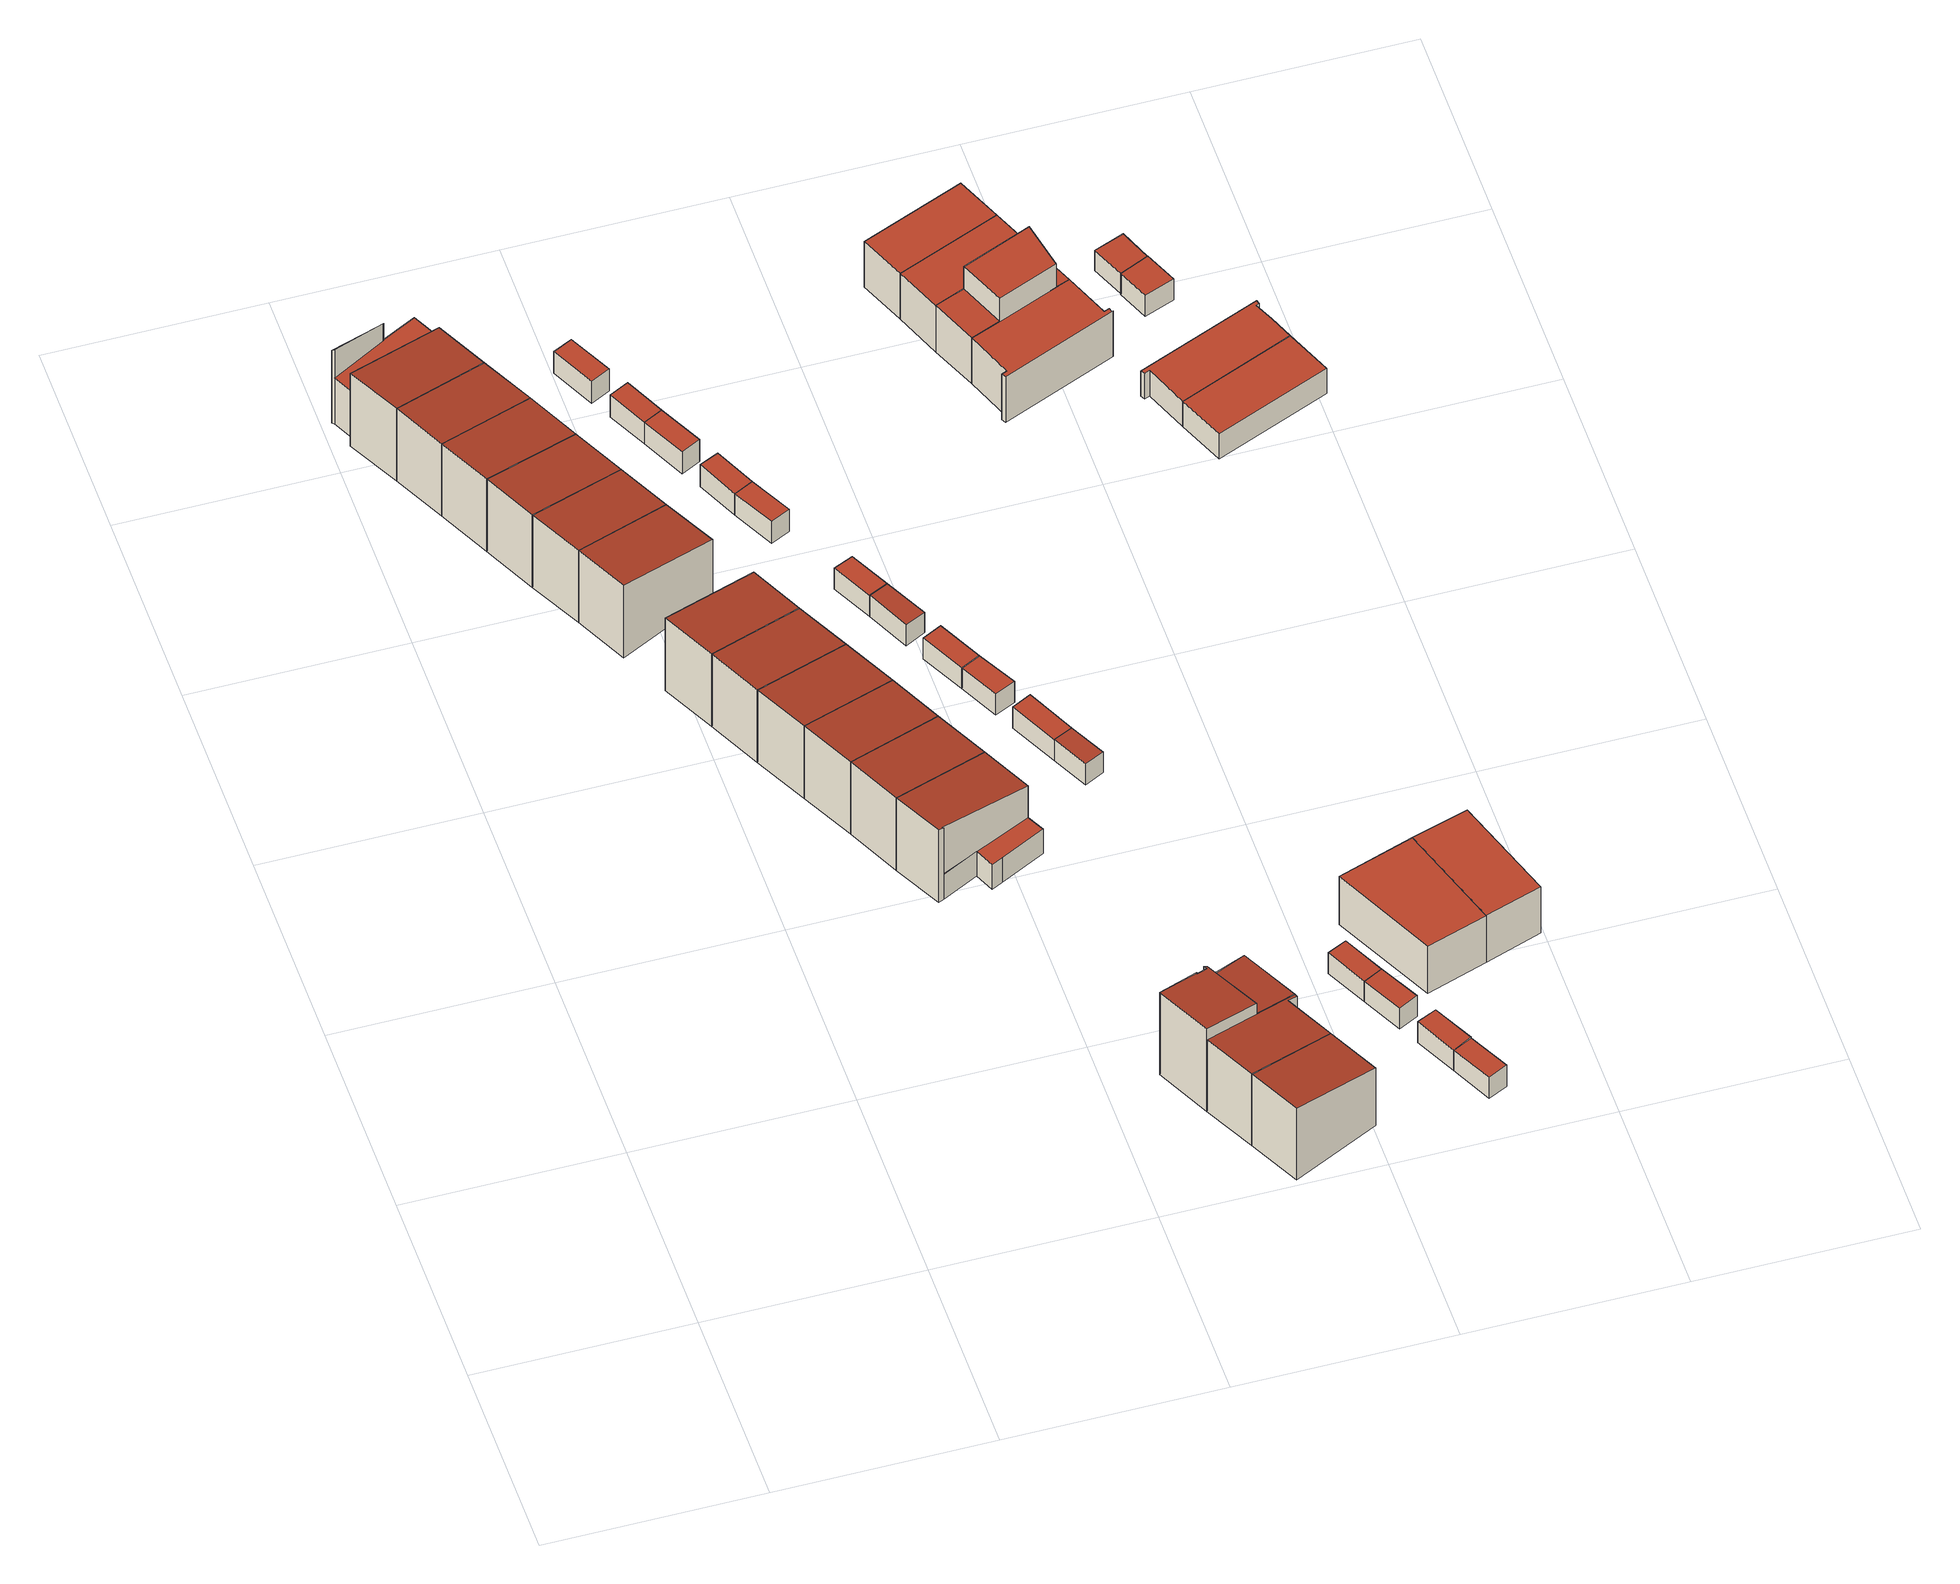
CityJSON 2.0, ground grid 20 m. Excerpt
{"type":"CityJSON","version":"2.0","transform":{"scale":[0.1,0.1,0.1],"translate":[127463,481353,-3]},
"CityObjects":{
"building1":{"type":"Building","attributes":{"b3_dak_type":"slanted","b3_h_dak_50p":3.28,"b3_h_dak_70p":3.3,"b3_h_dak_max":6.48,"b3_h_dak_min":3.17,"b3_h_maaiveld":-2.46,"b3_kas_warenhuis":false,"b3_mutatie_ahn3_ahn4":false,"b3_reconstructie_onvolledig":false,"b3_rmse_lod12":0.869,"b3_rmse_lod13":0.869,"b3_rmse_lod22":0.336,"b3_val3dity_lod12":"[]","b3_val3dity_lod13":"[]","b3_val3dity_lod22":"[]","b3_volume_lod12":161.5,"b3_volume_lod13":161.5,"b3_volume_lod22":164.42,"geconstateerd":false,"oorspronkelijkbouwjaar":2004,"status":"Pand in gebruik"},"children":["building1-1"]},
"building1-1":{"type":"BuildingPart","parents":["building1"],"geometry":[{"type":"Solid","lod":"2.2","boundaries":[[[[0,1,2,3,4,5]],[[6,1,0,7]],[[8,9,5,4,10]],[[7,0,5,9]],[[11,2,1,6]],[[10,4,3,12,13]],[[12,3,2,11]],[[14,15,9,8]],[[13,12,15,14]],[[13,14,8,10]],[[15,12,11,6,7,9]]]],"semantics":{"surfaces":[{"type":"GroundSurface"},{"type":"WallSurface","on_footprint_edge":true},{"type":"WallSurface","on_footprint_edge":false},{"type":"RoofSurface"}],"values":[[0,1,1,1,1,1,1,2,2,3,3]]}}]},
"building2":{"type":"Building","attributes":{"b3_dak_type":"multiple horizontal","b3_h_dak_50p":5.47,"b3_h_dak_70p":5.84,"b3_h_dak_max":6.6,"b3_h_dak_min":4.46,"b3_h_maaiveld":-2.44,"b3_kas_warenhuis":false,"b3_mutatie_ahn3_ahn4":false,"b3_reconstructie_onvolledig":false,"b3_rmse_lod12":0.663,"b3_rmse_lod13":0.663,"b3_rmse_lod22":0.0406,"b3_val3dity_lod12":"[]","b3_val3dity_lod13":"[]","b3_val3dity_lod22":"[]","b3_volume_lod12":461.01,"b3_volume_lod13":461.01,"b3_volume_lod22":440.07,"geconstateerd":false,"oorspronkelijkbouwjaar":2004,"status":"Pand in gebruik"},"children":["building2-1"]},
"building2-1":{"type":"BuildingPart","parents":["building2"],"geometry":[{"type":"Solid","lod":"2.2","boundaries":[[[[16,17,18,19]],[[20,17,16,21]],[[21,16,19,22]],[[23,18,17,20]],[[22,19,18,23]],[[22,23,20,21]]]],"semantics":{"surfaces":[{"type":"GroundSurface"},{"type":"WallSurface","on_footprint_edge":true},{"type":"RoofSurface"}],"values":[[0,1,1,1,1,2]]}}]},
"building3":{"type":"Building","attributes":{"b3_dak_type":"multiple horizontal","b3_h_dak_50p":5.52,"b3_h_dak_70p":5.89,"b3_h_dak_max":6.59,"b3_h_dak_min":4.45,"b3_h_maaiveld":-2.45,"b3_kas_warenhuis":false,"b3_mutatie_ahn3_ahn4":false,"b3_reconstructie_onvolledig":false,"b3_rmse_lod12":0.656,"b3_rmse_lod13":0.656,"b3_rmse_lod22":0.0362,"b3_val3dity_lod12":"[]","b3_val3dity_lod13":"[]","b3_val3dity_lod22":"[]","b3_volume_lod12":461.3,"b3_volume_lod13":461.3,"b3_volume_lod22":440.19,"geconstateerd":false,"oorspronkelijkbouwjaar":2004,"status":"Pand in gebruik"},"children":["building3-1"]},
"building3-1":{"type":"BuildingPart","parents":["building3"],"geometry":[{"type":"Solid","lod":"2.2","boundaries":[[[[17,16,24,25]],[[21,16,17,20]],[[26,24,16,21]],[[20,17,25,27]],[[27,25,24,26]],[[27,26,21,20]]]],"semantics":{"surfaces":[{"type":"GroundSurface"},{"type":"WallSurface","on_footprint_edge":true},{"type":"RoofSurface"}],"values":[[0,1,1,1,1,2]]}}]},
"building4":{"type":"Building","attributes":{"b3_dak_type":"multiple horizontal","b3_h_dak_50p":5.49,"b3_h_dak_70p":5.87,"b3_h_dak_max":6.57,"b3_h_dak_min":4.45,"b3_h_maaiveld":-2.45,"b3_kas_warenhuis":false,"b3_mutatie_ahn3_ahn4":false,"b3_reconstructie_onvolledig":false,"b3_rmse_lod12":0.681,"b3_rmse_lod13":0.681,"b3_rmse_lod22":0.0365,"b3_val3dity_lod12":"[]","b3_val3dity_lod13":"[]","b3_val3dity_lod22":"[]","b3_volume_lod12":462.5,"b3_volume_lod13":462.5,"b3_volume_lod22":440.54,"geconstateerd":false,"oorspronkelijkbouwjaar":2004,"status":"Pand in gebruik"},"children":["building4-1"]},
"building4-1":{"type":"BuildingPart","parents":["building4"],"geometry":[{"type":"Solid","lod":"2.2","boundaries":[[[[25,24,28,29]],[[26,24,25,27]],[[30,28,24,26]],[[27,25,29,31]],[[31,29,28,30]],[[31,30,26,27]]]],"semantics":{"surfaces":[{"type":"GroundSurface"},{"type":"WallSurface","on_footprint_edge":true},{"type":"RoofSurface"}],"values":[[0,1,1,1,1,2]]}}]},
"building5":{"type":"Building","attributes":{"b3_dak_type":"multiple horizontal","b3_h_dak_50p":5.52,"b3_h_dak_70p":5.88,"b3_h_dak_max":6.61,"b3_h_dak_min":4.49,"b3_h_maaiveld":-2.44,"b3_kas_warenhuis":false,"b3_mutatie_ahn3_ahn4":false,"b3_reconstructie_onvolledig":false,"b3_rmse_lod12":0.675,"b3_rmse_lod13":0.675,"b3_rmse_lod22":0.0364,"b3_val3dity_lod12":"[]","b3_val3dity_lod13":"[]","b3_val3dity_lod22":"[]","b3_volume_lod12":462.04,"b3_volume_lod13":462.04,"b3_volume_lod22":439.94,"geconstateerd":false,"oorspronkelijkbouwjaar":2004,"status":"Pand in gebruik"},"children":["building5-1"]},
"building5-1":{"type":"BuildingPart","parents":["building5"],"geometry":[{"type":"Solid","lod":"2.2","boundaries":[[[[29,28,32,33]],[[30,28,29,31]],[[34,32,28,30]],[[31,29,33,35]],[[35,33,32,34]],[[35,34,30,31]]]],"semantics":{"surfaces":[{"type":"GroundSurface"},{"type":"WallSurface","on_footprint_edge":true},{"type":"RoofSurface"}],"values":[[0,1,1,1,1,2]]}}]},
"building6":{"type":"Building","attributes":{"b3_dak_type":"multiple horizontal","b3_h_dak_50p":5.49,"b3_h_dak_70p":5.84,"b3_h_dak_max":6.64,"b3_h_dak_min":4.47,"b3_h_maaiveld":-2.42,"b3_kas_warenhuis":false,"b3_mutatie_ahn3_ahn4":false,"b3_reconstructie_onvolledig":false,"b3_rmse_lod12":0.674,"b3_rmse_lod13":0.674,"b3_rmse_lod22":0.0376,"b3_val3dity_lod12":"[]","b3_val3dity_lod13":"[]","b3_val3dity_lod22":"[]","b3_volume_lod12":460.13,"b3_volume_lod13":460.13,"b3_volume_lod22":439.06,"geconstateerd":false,"oorspronkelijkbouwjaar":2004,"status":"Pand in gebruik"},"children":["building6-1"]},
"building6-1":{"type":"BuildingPart","parents":["building6"],"geometry":[{"type":"Solid","lod":"2.2","boundaries":[[[[33,32,36,37]],[[34,32,33,35]],[[38,36,32,34]],[[35,33,37,39]],[[39,37,36,38]],[[39,38,34,35]]]],"semantics":{"surfaces":[{"type":"GroundSurface"},{"type":"WallSurface","on_footprint_edge":true},{"type":"RoofSurface"}],"values":[[0,1,1,1,1,2]]}}]},
"building7":{"type":"Building","attributes":{"b3_dak_type":"multiple horizontal","b3_h_dak_50p":5.47,"b3_h_dak_70p":5.87,"b3_h_dak_max":6.64,"b3_h_dak_min":4.47,"b3_h_maaiveld":-2.42,"b3_kas_warenhuis":false,"b3_mutatie_ahn3_ahn4":false,"b3_reconstructie_onvolledig":false,"b3_rmse_lod12":0.679,"b3_rmse_lod13":0.679,"b3_rmse_lod22":0.0416,"b3_val3dity_lod12":"[]","b3_val3dity_lod13":"[]","b3_val3dity_lod22":"[]","b3_volume_lod12":461.41,"b3_volume_lod13":461.41,"b3_volume_lod22":440.12,"geconstateerd":false,"oorspronkelijkbouwjaar":2004,"status":"Pand in gebruik"},"children":["building7-1"]},
"building7-1":{"type":"BuildingPart","parents":["building7"],"geometry":[{"type":"Solid","lod":"2.2","boundaries":[[[[40,41,37,36]],[[42,41,40,43]],[[43,40,36,38]],[[39,37,41,42]],[[38,36,37,39]],[[38,39,42,43]]]],"semantics":{"surfaces":[{"type":"GroundSurface"},{"type":"WallSurface","on_footprint_edge":true},{"type":"RoofSurface"}],"values":[[0,1,1,1,1,2]]}}]},
"building8":{"type":"Building","attributes":{"b3_dak_type":"multiple horizontal","b3_h_dak_50p":5.48,"b3_h_dak_70p":5.86,"b3_h_dak_max":6.6,"b3_h_dak_min":4.34,"b3_h_maaiveld":-2.42,"b3_kas_warenhuis":false,"b3_mutatie_ahn3_ahn4":false,"b3_reconstructie_onvolledig":false,"b3_rmse_lod12":0.683,"b3_rmse_lod13":0.683,"b3_rmse_lod22":0.0429,"b3_val3dity_lod12":"[]","b3_val3dity_lod13":"[]","b3_val3dity_lod22":"[]","b3_volume_lod12":466.42,"b3_volume_lod13":466.42,"b3_volume_lod22":444.66,"geconstateerd":false,"oorspronkelijkbouwjaar":2004,"status":"Pand in gebruik"},"children":["building8-1"]},
"building8-1":{"type":"BuildingPart","parents":["building8"],"geometry":[{"type":"Solid","lod":"2.2","boundaries":[[[[44,45,46,47]],[[48,45,44,49]],[[49,44,47,50]],[[51,46,45,48]],[[50,47,46,51]],[[50,51,48,49]]]],"semantics":{"surfaces":[{"type":"GroundSurface"},{"type":"WallSurface","on_footprint_edge":true},{"type":"RoofSurface"}],"values":[[0,1,1,1,1,2]]}}]},
"building9":{"type":"Building","attributes":{"b3_dak_type":"multiple horizontal","b3_h_dak_50p":5.52,"b3_h_dak_70p":5.88,"b3_h_dak_max":6.61,"b3_h_dak_min":4.49,"b3_h_maaiveld":-2.41,"b3_kas_warenhuis":false,"b3_mutatie_ahn3_ahn4":false,"b3_reconstructie_onvolledig":false,"b3_rmse_lod12":0.664,"b3_rmse_lod13":0.664,"b3_rmse_lod22":0.0374,"b3_val3dity_lod12":"[]","b3_val3dity_lod13":"[]","b3_val3dity_lod22":"[]","b3_volume_lod12":465.3,"b3_volume_lod13":465.3,"b3_volume_lod22":444.03,"geconstateerd":false,"oorspronkelijkbouwjaar":2004,"status":"Pand in gebruik"},"children":["building9-1"]},
"building9-1":{"type":"BuildingPart","parents":["building9"],"geometry":[{"type":"Solid","lod":"2.2","boundaries":[[[[52,53,45,44]],[[54,53,52,55]],[[55,52,44,49]],[[48,45,53,54]],[[49,44,45,48]],[[49,48,54,55]]]],"semantics":{"surfaces":[{"type":"GroundSurface"},{"type":"WallSurface","on_footprint_edge":true},{"type":"RoofSurface"}],"values":[[0,1,1,1,1,2]]}}]},
"building10":{"type":"Building","attributes":{"b3_dak_type":"multiple horizontal","b3_h_dak_50p":5.5,"b3_h_dak_70p":5.86,"b3_h_dak_max":6.6,"b3_h_dak_min":4.51,"b3_h_maaiveld":-2.4,"b3_kas_warenhuis":false,"b3_mutatie_ahn3_ahn4":false,"b3_reconstructie_onvolledig":false,"b3_rmse_lod12":0.677,"b3_rmse_lod13":0.677,"b3_rmse_lod22":0.0363,"b3_val3dity_lod12":"[]","b3_val3dity_lod13":"[]","b3_val3dity_lod22":"[]","b3_volume_lod12":465.73,"b3_volume_lod13":465.73,"b3_volume_lod22":444.2,"geconstateerd":false,"oorspronkelijkbouwjaar":2004,"status":"Pand in gebruik"},"children":["building10-1"]},
"building10-1":{"type":"BuildingPart","parents":["building10"],"geometry":[{"type":"Solid","lod":"2.2","boundaries":[[[[56,57,53,52]],[[58,57,56,59]],[[59,56,52,55]],[[54,53,57,58]],[[55,52,53,54]],[[55,54,58,59]]]],"semantics":{"surfaces":[{"type":"GroundSurface"},{"type":"WallSurface","on_footprint_edge":true},{"type":"RoofSurface"}],"values":[[0,1,1,1,1,2]]}}]},
"building11":{"type":"Building","attributes":{"b3_dak_type":"multiple horizontal","b3_h_dak_50p":5.51,"b3_h_dak_70p":5.85,"b3_h_dak_max":6.62,"b3_h_dak_min":4.49,"b3_h_maaiveld":-2.4,"b3_kas_warenhuis":false,"b3_mutatie_ahn3_ahn4":false,"b3_reconstructie_onvolledig":false,"b3_rmse_lod12":0.67,"b3_rmse_lod13":0.67,"b3_rmse_lod22":0.0362,"b3_val3dity_lod12":"[]","b3_val3dity_lod13":"[]","b3_val3dity_lod22":"[]","b3_volume_lod12":464.98,"b3_volume_lod13":464.98,"b3_volume_lod22":443.52,"geconstateerd":false,"oorspronkelijkbouwjaar":2004,"status":"Pand in gebruik"},"children":["building11-1"]},
"building11-1":{"type":"BuildingPart","parents":["building11"],"geometry":[{"type":"Solid","lod":"2.2","boundaries":[[[[60,61,57,56]],[[62,61,60,63]],[[63,60,56,59]],[[58,57,61,62]],[[59,56,57,58]],[[59,58,62,63]]]],"semantics":{"surfaces":[{"type":"GroundSurface"},{"type":"WallSurface","on_footprint_edge":true},{"type":"RoofSurface"}],"values":[[0,1,1,1,1,2]]}}]},
"building12":{"type":"Building","attributes":{"b3_dak_type":"multiple horizontal","b3_h_dak_50p":5.53,"b3_h_dak_70p":5.89,"b3_h_dak_max":6.62,"b3_h_dak_min":4.51,"b3_h_maaiveld":-2.4,"b3_kas_warenhuis":false,"b3_mutatie_ahn3_ahn4":false,"b3_reconstructie_onvolledig":false,"b3_rmse_lod12":0.665,"b3_rmse_lod13":0.665,"b3_rmse_lod22":0.0369,"b3_val3dity_lod12":"[]","b3_val3dity_lod13":"[]","b3_val3dity_lod22":"[]","b3_volume_lod12":465.99,"b3_volume_lod13":465.99,"b3_volume_lod22":443.65,"geconstateerd":false,"oorspronkelijkbouwjaar":2004,"status":"Pand in gebruik"},"children":["building12-1"]},
"building12-1":{"type":"BuildingPart","parents":["building12"],"geometry":[{"type":"Solid","lod":"2.2","boundaries":[[[[64,65,61,60]],[[66,65,64,67]],[[67,64,60,63]],[[62,61,65,66]],[[63,60,61,62]],[[63,62,66,67]]]],"semantics":{"surfaces":[{"type":"GroundSurface"},{"type":"WallSurface","on_footprint_edge":true},{"type":"RoofSurface"}],"values":[[0,1,1,1,1,2]]}}]},
"building13":{"type":"Building","attributes":{"b3_dak_type":"multiple horizontal","b3_h_dak_50p":5.3,"b3_h_dak_70p":5.76,"b3_h_dak_max":6.59,"b3_h_dak_min":0.48,"b3_h_maaiveld":-2.41,"b3_kas_warenhuis":false,"b3_mutatie_ahn3_ahn4":false,"b3_reconstructie_onvolledig":false,"b3_rmse_lod12":2.15,"b3_rmse_lod13":0.624,"b3_rmse_lod22":0.045,"b3_val3dity_lod12":"[]","b3_val3dity_lod13":"[]","b3_val3dity_lod22":"[]","b3_volume_lod12":508.66,"b3_volume_lod13":458.51,"b3_volume_lod22":438.61,"geconstateerd":false,"oorspronkelijkbouwjaar":2004,"status":"Pand in gebruik"},"children":["building13-1"]},
"building13-1":{"type":"BuildingPart","parents":["building13"],"geometry":[{"type":"Solid","lod":"2.2","boundaries":[[[[68,69,70,71,72,65,64,73,74]],[[75,69,68,76]],[[77,70,69,75]],[[76,68,74,78]],[[78,74,73,79]],[[80,72,71,81,82]],[[82,81,83,84]],[[85,79,73,64,67]],[[67,64,65,66]],[[66,65,72,80]],[[81,71,70,77]],[[84,83,79,85]],[[79,83,81,77,75,76,78]],[[84,85,67,66,80,82]]]],"semantics":{"surfaces":[{"type":"GroundSurface"},{"type":"WallSurface","on_footprint_edge":true},{"type":"WallSurface","on_footprint_edge":false},{"type":"RoofSurface"}],"values":[[0,1,1,1,1,1,2,1,1,1,1,2,3,3]]}}]},
"building14":{"type":"Building","attributes":{"b3_dak_type":"multiple horizontal","b3_h_dak_50p":0.05,"b3_h_dak_70p":0.06,"b3_h_dak_max":0.19,"b3_h_dak_min":-0.14,"b3_h_maaiveld":-2.62,"b3_kas_warenhuis":false,"b3_mutatie_ahn3_ahn4":false,"b3_reconstructie_onvolledig":false,"b3_rmse_lod12":0.0409,"b3_rmse_lod13":0.0409,"b3_rmse_lod22":0.0376,"b3_val3dity_lod12":"[]","b3_val3dity_lod13":"[]","b3_val3dity_lod22":"[]","b3_volume_lod12":25.31,"b3_volume_lod13":25.31,"b3_volume_lod22":25.27,"geconstateerd":false,"oorspronkelijkbouwjaar":2004,"status":"Pand in gebruik"},"children":["building14-1"]},
"building14-1":{"type":"BuildingPart","parents":["building14"],"geometry":[{"type":"Solid","lod":"2.2","boundaries":[[[[86,87,88,89]],[[90,87,86,91]],[[92,88,87,90]],[[91,86,89,93]],[[93,89,88,92]],[[93,92,90,91]]]],"semantics":{"surfaces":[{"type":"GroundSurface"},{"type":"WallSurface","on_footprint_edge":true},{"type":"RoofSurface"}],"values":[[0,1,1,1,1,2]]}}]},
"building15":{"type":"Building","attributes":{"b3_dak_type":"multiple horizontal","b3_h_dak_50p":0.04,"b3_h_dak_70p":0.06,"b3_h_dak_max":0.17,"b3_h_dak_min":-0.04,"b3_h_maaiveld":-2.61,"b3_kas_warenhuis":false,"b3_mutatie_ahn3_ahn4":false,"b3_reconstructie_onvolledig":false,"b3_rmse_lod12":0.0387,"b3_rmse_lod13":0.0387,"b3_rmse_lod22":0.0363,"b3_val3dity_lod12":"[]","b3_val3dity_lod13":"[]","b3_val3dity_lod22":"[]","b3_volume_lod12":22.12,"b3_volume_lod13":22.12,"b3_volume_lod22":22.02,"geconstateerd":false,"oorspronkelijkbouwjaar":2004,"status":"Pand in gebruik"},"children":["building15-1"]},
"building15-1":{"type":"BuildingPart","parents":["building15"],"geometry":[{"type":"Solid","lod":"2.2","boundaries":[[[[94,95,96,97]],[[98,95,94,99]],[[100,96,95,98]],[[99,94,97,101]],[[101,97,96,100]],[[101,100,98,99]]]],"semantics":{"surfaces":[{"type":"GroundSurface"},{"type":"WallSurface","on_footprint_edge":true},{"type":"RoofSurface"}],"values":[[0,1,1,1,1,2]]}}]},
"building16":{"type":"Building","attributes":{"b3_dak_type":"multiple horizontal","b3_h_dak_50p":0.05,"b3_h_dak_70p":0.07,"b3_h_dak_max":0.16,"b3_h_dak_min":-0.12,"b3_h_maaiveld":-2.6,"b3_kas_warenhuis":false,"b3_mutatie_ahn3_ahn4":false,"b3_reconstructie_onvolledig":false,"b3_rmse_lod12":0.0467,"b3_rmse_lod13":0.0467,"b3_rmse_lod22":0.0434,"b3_val3dity_lod12":"[]","b3_val3dity_lod13":"[]","b3_val3dity_lod22":"[]","b3_volume_lod12":24.72,"b3_volume_lod13":24.72,"b3_volume_lod22":24.6,"geconstateerd":false,"oorspronkelijkbouwjaar":2004,"status":"Pand in gebruik"},"children":["building16-1"]},
"building16-1":{"type":"BuildingPart","parents":["building16"],"geometry":[{"type":"Solid","lod":"2.2","boundaries":[[[[97,96,102,103]],[[100,96,97,101]],[[104,102,96,100]],[[101,97,103,105]],[[105,103,102,104]],[[105,104,100,101]]]],"semantics":{"surfaces":[{"type":"GroundSurface"},{"type":"WallSurface","on_footprint_edge":true},{"type":"RoofSurface"}],"values":[[0,1,1,1,1,2]]}}]},
"building17":{"type":"Building","attributes":{"b3_dak_type":"multiple horizontal","b3_h_dak_50p":6.62,"b3_h_dak_70p":7.07,"b3_h_dak_max":7.79,"b3_h_dak_min":0.42,"b3_h_maaiveld":-2.41,"b3_kas_warenhuis":false,"b3_mutatie_ahn3_ahn4":false,"b3_reconstructie_onvolledig":false,"b3_rmse_lod12":2.64,"b3_rmse_lod13":1.34,"b3_rmse_lod22":0.0399,"b3_val3dity_lod12":"[]","b3_val3dity_lod13":"[]","b3_val3dity_lod22":"[]","b3_volume_lod12":624.23,"b3_volume_lod13":574.74,"b3_volume_lod22":520.09,"geconstateerd":false,"oorspronkelijkbouwjaar":2007,"status":"Pand in gebruik"},"children":["building17-1"]},
"building17-1":{"type":"BuildingPart","parents":["building17"],"geometry":[{"type":"Solid","lod":"2.2","boundaries":[[[[106,107,108,109,110,111,112,113,114,115,116,117]],[[118,114,113,119]],[[120,121,122,119,123]],[[124,115,114,118]],[[125,116,115,124]],[[126,107,106,127]],[[123,119,113,112,128]],[[128,112,111,129]],[[129,111,110,130]],[[131,108,107,126,132]],[[130,110,109,133]],[[133,109,108,131]],[[134,135,136,137]],[[135,117,116,125]],[[137,136,122,121]],[[127,106,117,135,134]],[[132,126,121,120]],[[122,136,135,125,124,118,119]],[[132,120,123,128,129,130,133,131]],[[121,126,127,134,137]]]],"semantics":{"surfaces":[{"type":"GroundSurface"},{"type":"WallSurface","on_footprint_edge":true},{"type":"WallSurface","on_footprint_edge":false},{"type":"RoofSurface"}],"values":[[0,1,2,1,1,1,1,1,1,1,1,1,2,1,2,1,2,3,3,3]]}}]},
"building18":{"type":"Building","attributes":{"b3_dak_type":"multiple horizontal","b3_h_dak_50p":5.58,"b3_h_dak_70p":5.96,"b3_h_dak_max":7.69,"b3_h_dak_min":4.59,"b3_h_maaiveld":-2.43,"b3_kas_warenhuis":false,"b3_mutatie_ahn3_ahn4":false,"b3_reconstructie_onvolledig":false,"b3_rmse_lod12":0.67,"b3_rmse_lod13":0.67,"b3_rmse_lod22":0.307,"b3_val3dity_lod12":"[]","b3_val3dity_lod13":"[]","b3_val3dity_lod22":"[]","b3_volume_lod12":404.04,"b3_volume_lod13":404.04,"b3_volume_lod22":386.2,"geconstateerd":false,"oorspronkelijkbouwjaar":2007,"status":"Pand in gebruik"},"children":["building18-1"]},
"building18-1":{"type":"BuildingPart","parents":["building18"],"geometry":[{"type":"Solid","lod":"2.2","boundaries":[[[[108,106,138,139,140,141]],[[127,106,108,142]],[[143,141,140,144]],[[144,140,139,145]],[[145,139,138,146]],[[146,138,106,127]],[[142,108,141,143]],[[142,143,144,145,146,127]]]],"semantics":{"surfaces":[{"type":"GroundSurface"},{"type":"WallSurface","on_footprint_edge":true},{"type":"RoofSurface"}],"values":[[0,1,1,1,1,1,1,2]]}}]},
"building19":{"type":"Building","attributes":{"b3_dak_type":"multiple horizontal","b3_h_dak_50p":0.04,"b3_h_dak_70p":0.06,"b3_h_dak_max":0.17,"b3_h_dak_min":-0.05,"b3_h_maaiveld":-2.57,"b3_kas_warenhuis":false,"b3_mutatie_ahn3_ahn4":false,"b3_reconstructie_onvolledig":false,"b3_rmse_lod12":0.0385,"b3_rmse_lod13":0.0385,"b3_rmse_lod22":0.0353,"b3_val3dity_lod12":"[]","b3_val3dity_lod13":"[]","b3_val3dity_lod22":"[]","b3_volume_lod12":22.31,"b3_volume_lod13":22.31,"b3_volume_lod22":22.21,"geconstateerd":false,"oorspronkelijkbouwjaar":2004,"status":"Pand in gebruik"},"children":["building19-1"]},
"building19-1":{"type":"BuildingPart","parents":["building19"],"geometry":[{"type":"Solid","lod":"2.2","boundaries":[[[[147,148,149,150]],[[151,148,147,152]],[[153,149,148,151]],[[152,147,150,154]],[[154,150,149,153]],[[154,153,151,152]]]],"semantics":{"surfaces":[{"type":"GroundSurface"},{"type":"WallSurface","on_footprint_edge":true},{"type":"RoofSurface"}],"values":[[0,1,1,1,1,2]]}}]},
"building20":{"type":"Building","attributes":{"b3_dak_type":"multiple horizontal","b3_h_dak_50p":5.56,"b3_h_dak_70p":5.9,"b3_h_dak_max":6.56,"b3_h_dak_min":4.41,"b3_h_maaiveld":-2.43,"b3_kas_warenhuis":false,"b3_mutatie_ahn3_ahn4":false,"b3_reconstructie_onvolledig":false,"b3_rmse_lod12":0.604,"b3_rmse_lod13":0.604,"b3_rmse_lod22":0.0402,"b3_val3dity_lod12":"[]","b3_val3dity_lod13":"[]","b3_val3dity_lod22":"[]","b3_volume_lod12":403.93,"b3_volume_lod13":403.93,"b3_volume_lod22":386.9,"geconstateerd":false,"oorspronkelijkbouwjaar":2007,"status":"Pand in gebruik"},"children":["building20-1"]},
"building20-1":{"type":"BuildingPart","parents":["building20"],"geometry":[{"type":"Solid","lod":"2.2","boundaries":[[[[155,156,141,140]],[[157,156,155,158]],[[158,155,140,144]],[[143,141,156,157]],[[144,140,141,143]],[[144,143,157,158]]]],"semantics":{"surfaces":[{"type":"GroundSurface"},{"type":"WallSurface","on_footprint_edge":true},{"type":"RoofSurface"}],"values":[[0,1,1,1,1,2]]}}]},
"building21":{"type":"Building","attributes":{"b3_dak_type":"multiple horizontal","b3_h_dak_50p":0.05,"b3_h_dak_70p":0.07,"b3_h_dak_max":0.19,"b3_h_dak_min":-0.14,"b3_h_maaiveld":-2.57,"b3_kas_warenhuis":false,"b3_mutatie_ahn3_ahn4":false,"b3_reconstructie_onvolledig":false,"b3_rmse_lod12":0.0454,"b3_rmse_lod13":0.0454,"b3_rmse_lod22":0.0416,"b3_val3dity_lod12":"[]","b3_val3dity_lod13":"[]","b3_val3dity_lod22":"[]","b3_volume_lod12":23.88,"b3_volume_lod13":23.88,"b3_volume_lod22":23.73,"geconstateerd":false,"oorspronkelijkbouwjaar":2004,"status":"Pand in gebruik"},"children":["building21-1"]},
"building21-1":{"type":"BuildingPart","parents":["building21"],"geometry":[{"type":"Solid","lod":"2.2","boundaries":[[[[150,149,159,160]],[[153,149,150,154]],[[161,159,149,153]],[[154,150,160,162]],[[162,160,159,161]],[[162,161,153,154]]]],"semantics":{"surfaces":[{"type":"GroundSurface"},{"type":"WallSurface","on_footprint_edge":true},{"type":"RoofSurface"}],"values":[[0,1,1,1,1,2]]}}]},
"building22":{"type":"Building","attributes":{"b3_dak_type":"multiple horizontal","b3_h_dak_50p":0.05,"b3_h_dak_70p":0.07,"b3_h_dak_max":0.26,"b3_h_dak_min":-0.04,"b3_h_maaiveld":-2.54,"b3_kas_warenhuis":false,"b3_mutatie_ahn3_ahn4":false,"b3_reconstructie_onvolledig":false,"b3_rmse_lod12":0.0464,"b3_rmse_lod13":0.0464,"b3_rmse_lod22":0.0435,"b3_val3dity_lod12":"[]","b3_val3dity_lod13":"[]","b3_val3dity_lod22":"[]","b3_volume_lod12":21.68,"b3_volume_lod13":21.68,"b3_volume_lod22":21.6,"geconstateerd":false,"oorspronkelijkbouwjaar":2004,"status":"Pand in gebruik"},"children":["building22-1"]},
"building22-1":{"type":"BuildingPart","parents":["building22"],"geometry":[{"type":"Solid","lod":"2.2","boundaries":[[[[163,164,165,166]],[[167,164,163,168]],[[168,163,166,169]],[[170,165,164,167]],[[169,166,165,170]],[[169,170,167,168]]]],"semantics":{"surfaces":[{"type":"GroundSurface"},{"type":"WallSurface","on_footprint_edge":true},{"type":"RoofSurface"}],"values":[[0,1,1,1,1,2]]}}]},
"building23":{"type":"Building","attributes":{"b3_dak_type":"multiple horizontal","b3_h_dak_50p":0.05,"b3_h_dak_70p":0.07,"b3_h_dak_max":0.16,"b3_h_dak_min":-0.07,"b3_h_maaiveld":-2.54,"b3_kas_warenhuis":false,"b3_mutatie_ahn3_ahn4":false,"b3_reconstructie_onvolledig":false,"b3_rmse_lod12":0.0409,"b3_rmse_lod13":0.0409,"b3_rmse_lod22":0.0373,"b3_val3dity_lod12":"[]","b3_val3dity_lod13":"[]","b3_val3dity_lod22":"[]","b3_volume_lod12":23.93,"b3_volume_lod13":23.93,"b3_volume_lod22":23.81,"geconstateerd":false,"oorspronkelijkbouwjaar":2004,"status":"Pand in gebruik"},"children":["building23-1"]},
"building23-1":{"type":"BuildingPart","parents":["building23"],"geometry":[{"type":"Solid","lod":"2.2","boundaries":[[[[164,163,171,172]],[[168,163,164,173]],[[174,171,163,168]],[[173,164,172,175]],[[175,172,171,174]],[[175,174,168,173]]]],"semantics":{"surfaces":[{"type":"GroundSurface"},{"type":"WallSurface","on_footprint_edge":true},{"type":"RoofSurface"}],"values":[[0,1,1,1,1,2]]}}]},
"building24":{"type":"Building","attributes":{"b3_dak_type":"multiple horizontal","b3_h_dak_50p":0.05,"b3_h_dak_70p":0.06,"b3_h_dak_max":0.22,"b3_h_dak_min":-0.05,"b3_h_maaiveld":-2.52,"b3_kas_warenhuis":false,"b3_mutatie_ahn3_ahn4":false,"b3_reconstructie_onvolledig":false,"b3_rmse_lod12":0.0446,"b3_rmse_lod13":0.0446,"b3_rmse_lod22":0.0433,"b3_val3dity_lod12":"[]","b3_val3dity_lod13":"[]","b3_val3dity_lod22":"[]","b3_volume_lod12":24.19,"b3_volume_lod13":24.19,"b3_volume_lod22":24.12,"geconstateerd":false,"oorspronkelijkbouwjaar":2004,"status":"Pand in gebruik"},"children":["building24-1"]},
"building24-1":{"type":"BuildingPart","parents":["building24"],"geometry":[{"type":"Solid","lod":"2.2","boundaries":[[[[176,177,178,179]],[[180,177,176,181]],[[181,176,179,182]],[[183,178,177,180]],[[182,179,178,183]],[[182,183,180,181]]]],"semantics":{"surfaces":[{"type":"GroundSurface"},{"type":"WallSurface","on_footprint_edge":true},{"type":"RoofSurface"}],"values":[[0,1,1,1,1,2]]}}]},
"building25":{"type":"Building","attributes":{"b3_dak_type":"multiple horizontal","b3_h_dak_50p":0.06,"b3_h_dak_70p":0.09,"b3_h_dak_max":0.17,"b3_h_dak_min":-0.07,"b3_h_maaiveld":-2.5,"b3_kas_warenhuis":false,"b3_mutatie_ahn3_ahn4":false,"b3_reconstructie_onvolledig":false,"b3_rmse_lod12":0.0486,"b3_rmse_lod13":0.0486,"b3_rmse_lod22":0.0403,"b3_val3dity_lod12":"[]","b3_val3dity_lod13":"[]","b3_val3dity_lod22":"[]","b3_volume_lod12":21.67,"b3_volume_lod13":21.67,"b3_volume_lod22":21.6,"geconstateerd":false,"oorspronkelijkbouwjaar":2004,"status":"Pand in gebruik"},"children":["building25-1"]},
"building25-1":{"type":"BuildingPart","parents":["building25"],"geometry":[{"type":"Solid","lod":"2.2","boundaries":[[[[177,176,184,185]],[[181,176,177,180]],[[186,184,176,181]],[[180,177,185,187]],[[187,185,184,186]],[[187,186,181,180]]]],"semantics":{"surfaces":[{"type":"GroundSurface"},{"type":"WallSurface","on_footprint_edge":true},{"type":"RoofSurface"}],"values":[[0,1,1,1,1,2]]}}]},
"building26":{"type":"Building","attributes":{"b3_dak_type":"multiple horizontal","b3_h_dak_50p":0.05,"b3_h_dak_70p":0.08,"b3_h_dak_max":0.19,"b3_h_dak_min":-0.12,"b3_h_maaiveld":-2.5,"b3_kas_warenhuis":false,"b3_mutatie_ahn3_ahn4":false,"b3_reconstructie_onvolledig":false,"b3_rmse_lod12":0.0484,"b3_rmse_lod13":0.0484,"b3_rmse_lod22":0.0408,"b3_val3dity_lod12":"[]","b3_val3dity_lod13":"[]","b3_val3dity_lod22":"[]","b3_volume_lod12":25.75,"b3_volume_lod13":25.75,"b3_volume_lod22":25.68,"geconstateerd":false,"oorspronkelijkbouwjaar":2004,"status":"Pand in gebruik"},"children":["building26-1"]},
"building26-1":{"type":"BuildingPart","parents":["building26"],"geometry":[{"type":"Solid","lod":"2.2","boundaries":[[[[188,189,190,191]],[[192,189,188,193]],[[194,190,189,192]],[[193,188,191,195]],[[195,191,190,194]],[[195,194,192,193]]]],"semantics":{"surfaces":[{"type":"GroundSurface"},{"type":"WallSurface","on_footprint_edge":true},{"type":"RoofSurface"}],"values":[[0,1,1,1,1,2]]}}]},
"building27":{"type":"Building","attributes":{"b3_dak_type":"multiple horizontal","b3_h_dak_50p":0.05,"b3_h_dak_70p":0.07,"b3_h_dak_max":0.19,"b3_h_dak_min":-0.06,"b3_h_maaiveld":-2.49,"b3_kas_warenhuis":false,"b3_mutatie_ahn3_ahn4":false,"b3_reconstructie_onvolledig":false,"b3_rmse_lod12":0.0436,"b3_rmse_lod13":0.0436,"b3_rmse_lod22":0.0409,"b3_val3dity_lod12":"[]","b3_val3dity_lod13":"[]","b3_val3dity_lod22":"[]","b3_volume_lod12":19.48,"b3_volume_lod13":19.48,"b3_volume_lod22":19.39,"geconstateerd":false,"oorspronkelijkbouwjaar":2004,"status":"Pand in gebruik"},"children":["building27-1"]},
"building27-1":{"type":"BuildingPart","parents":["building27"],"geometry":[{"type":"Solid","lod":"2.2","boundaries":[[[[191,190,196,197]],[[194,190,191,198]],[[199,196,190,194]],[[198,191,197,200]],[[200,197,196,199]],[[200,199,194,198]]]],"semantics":{"surfaces":[{"type":"GroundSurface"},{"type":"WallSurface","on_footprint_edge":true},{"type":"RoofSurface"}],"values":[[0,1,1,1,1,2]]}}]},
"building28":{"type":"Building","attributes":{"b3_dak_type":"multiple horizontal","b3_h_dak_50p":0.14,"b3_h_dak_70p":0.16,"b3_h_dak_max":0.24,"b3_h_dak_min":-0.16,"b3_h_maaiveld":-2.4,"b3_kas_warenhuis":false,"b3_mutatie_ahn3_ahn4":false,"b3_reconstructie_onvolledig":false,"b3_rmse_lod12":0.05,"b3_rmse_lod13":0.05,"b3_rmse_lod22":0.0451,"b3_val3dity_lod12":"[]","b3_val3dity_lod13":"[]","b3_val3dity_lod22":"[]","b3_volume_lod12":22.58,"b3_volume_lod13":22.58,"b3_volume_lod22":22.41,"geconstateerd":false,"oorspronkelijkbouwjaar":2007,"status":"Pand in gebruik"},"children":["building28-1"]},
"building28-1":{"type":"BuildingPart","parents":["building28"],"geometry":[{"type":"Solid","lod":"2.2","boundaries":[[[[201,202,203,204]],[[205,202,201,206]],[[207,203,202,205]],[[206,201,204,208]],[[208,204,203,207]],[[208,207,205,206]]]],"semantics":{"surfaces":[{"type":"GroundSurface"},{"type":"WallSurface","on_footprint_edge":true},{"type":"RoofSurface"}],"values":[[0,1,1,1,1,2]]}}]},
"building29":{"type":"Building","attributes":{"b3_dak_type":"multiple horizontal","b3_h_dak_50p":0.14,"b3_h_dak_70p":0.16,"b3_h_dak_max":0.24,"b3_h_dak_min":-0.07,"b3_h_maaiveld":-2.41,"b3_kas_warenhuis":false,"b3_mutatie_ahn3_ahn4":false,"b3_reconstructie_onvolledig":false,"b3_rmse_lod12":0.0465,"b3_rmse_lod13":0.0465,"b3_rmse_lod22":0.0412,"b3_val3dity_lod12":"[]","b3_val3dity_lod13":"[]","b3_val3dity_lod22":"[]","b3_volume_lod12":22.28,"b3_volume_lod13":22.28,"b3_volume_lod22":22.15,"geconstateerd":false,"oorspronkelijkbouwjaar":2007,"status":"Pand in gebruik"},"children":["building29-1"]},
"building29-1":{"type":"BuildingPart","parents":["building29"],"geometry":[{"type":"Solid","lod":"2.2","boundaries":[[[[209,210,203,202]],[[211,210,209,212]],[[212,209,202,205]],[[207,203,210,211]],[[205,202,203,207]],[[205,207,211,212]]]],"semantics":{"surfaces":[{"type":"GroundSurface"},{"type":"WallSurface","on_footprint_edge":true},{"type":"RoofSurface"}],"values":[[0,1,1,1,1,2]]}}]},
"building30":{"type":"Building","attributes":{"b3_dak_type":"multiple horizontal","b3_h_dak_50p":0.16,"b3_h_dak_70p":0.17,"b3_h_dak_max":0.28,"b3_h_dak_min":0.08,"b3_h_maaiveld":-2.4,"b3_kas_warenhuis":false,"b3_mutatie_ahn3_ahn4":false,"b3_reconstructie_onvolledig":false,"b3_rmse_lod12":0.0332,"b3_rmse_lod13":0.0332,"b3_rmse_lod22":0.0304,"b3_val3dity_lod12":"[]","b3_val3dity_lod13":"[]","b3_val3dity_lod22":"[]","b3_volume_lod12":22.41,"b3_volume_lod13":22.41,"b3_volume_lod22":22.33,"geconstateerd":false,"oorspronkelijkbouwjaar":2007,"status":"Pand in gebruik"},"children":["building30-1"]},
"building30-1":{"type":"BuildingPart","parents":["building30"],"geometry":[{"type":"Solid","lod":"2.2","boundaries":[[[[213,214,215,216]],[[217,214,213,218]],[[218,213,216,219]],[[220,215,214,217]],[[219,216,215,220]],[[219,220,217,218]]]],"semantics":{"surfaces":[{"type":"GroundSurface"},{"type":"WallSurface","on_footprint_edge":true},{"type":"RoofSurface"}],"values":[[0,1,1,1,1,2]]}}]},
"building31":{"type":"Building","attributes":{"b3_dak_type":"multiple horizontal","b3_h_dak_50p":0.16,"b3_h_dak_70p":0.17,"b3_h_dak_max":0.27,"b3_h_dak_min":-0.07,"b3_h_maaiveld":-2.4,"b3_kas_warenhuis":false,"b3_mutatie_ahn3_ahn4":false,"b3_reconstructie_onvolledig":false,"b3_rmse_lod12":0.0466,"b3_rmse_lod13":0.0466,"b3_rmse_lod22":0.0424,"b3_val3dity_lod12":"[]","b3_val3dity_lod13":"[]","b3_val3dity_lod22":"[]","b3_volume_lod12":22.66,"b3_volume_lod13":22.66,"b3_volume_lod22":22.51,"geconstateerd":false,"oorspronkelijkbouwjaar":2007,"status":"Pand in gebruik"},"children":["building31-1"]},
"building31-1":{"type":"BuildingPart","parents":["building31"],"geometry":[{"type":"Solid","lod":"2.2","boundaries":[[[[221,222,214,213]],[[223,222,221,224]],[[224,221,213,225]],[[217,214,222,223]],[[225,213,214,217]],[[225,217,223,224]]]],"semantics":{"surfaces":[{"type":"GroundSurface"},{"type":"WallSurface","on_footprint_edge":true},{"type":"RoofSurface"}],"values":[[0,1,1,1,1,2]]}}]},
"building32":{"type":"Building","attributes":{"b3_dak_type":"multiple horizontal","b3_h_dak_50p":3.42,"b3_h_dak_70p":3.44,"b3_h_dak_max":3.51,"b3_h_dak_min":3.28,"b3_h_maaiveld":-2.38,"b3_kas_warenhuis":false,"b3_mutatie_ahn3_ahn4":false,"b3_reconstructie_onvolledig":false,"b3_rmse_lod12":0.0418,"b3_rmse_lod13":0.0418,"b3_rmse_lod22":0.0188,"b3_val3dity_lod12":"[]","b3_val3dity_lod13":"[]","b3_val3dity_lod22":"[]","b3_volume_lod12":417.14,"b3_volume_lod13":417.14,"b3_volume_lod22":415.64,"geconstateerd":false,"oorspronkelijkbouwjaar":2004,"status":"Pand in gebruik"},"children":["building32-1"]},
"building32-1":{"type":"BuildingPart","parents":["building32"],"geometry":[{"type":"Solid","lod":"2.2","boundaries":[[[[226,227,228,229]],[[230,227,226,231]],[[231,226,229,232]],[[233,228,227,230]],[[232,229,228,233]],[[232,233,230,231]]]],"semantics":{"surfaces":[{"type":"GroundSurface"},{"type":"WallSurface","on_footprint_edge":true},{"type":"RoofSurface"}],"values":[[0,1,1,1,1,2]]}}]},
"building33":{"type":"Building","attributes":{"b3_dak_type":"multiple horizontal","b3_h_dak_50p":3.4,"b3_h_dak_70p":3.42,"b3_h_dak_max":3.55,"b3_h_dak_min":3.28,"b3_h_maaiveld":-2.36,"b3_kas_warenhuis":false,"b3_mutatie_ahn3_ahn4":false,"b3_reconstructie_onvolledig":false,"b3_rmse_lod12":0.0433,"b3_rmse_lod13":0.0433,"b3_rmse_lod22":0.0192,"b3_val3dity_lod12":"[]","b3_val3dity_lod13":"[]","b3_val3dity_lod22":"[]","b3_volume_lod12":340.39,"b3_volume_lod13":340.39,"b3_volume_lod22":339.04,"geconstateerd":false,"oorspronkelijkbouwjaar":2004,"status":"Pand in gebruik"},"children":["building33-1"]},
"building33-1":{"type":"BuildingPart","parents":["building33"],"geometry":[{"type":"Solid","lod":"2.2","boundaries":[[[[234,226,229,235]],[[236,226,234,237]],[[237,234,235,238]],[[232,229,226,236]],[[238,235,229,232]],[[238,232,236,237]]]],"semantics":{"surfaces":[{"type":"GroundSurface"},{"type":"WallSurface","on_footprint_edge":true},{"type":"RoofSurface"}],"values":[[0,1,1,1,1,2]]}}]},
"building34":{"type":"Building","attributes":{"b3_dak_type":"multiple horizontal","b3_h_dak_50p":3.2,"b3_h_dak_70p":3.21,"b3_h_dak_max":3.3,"b3_h_dak_min":3.1,"b3_h_maaiveld":-2.4,"b3_kas_warenhuis":false,"b3_mutatie_ahn3_ahn4":false,"b3_reconstructie_onvolledig":false,"b3_rmse_lod12":0.0254,"b3_rmse_lod13":0.0254,"b3_rmse_lod22":0.0231,"b3_val3dity_lod12":"[]","b3_val3dity_lod13":"[]","b3_val3dity_lod22":"[]","b3_volume_lod12":274.69,"b3_volume_lod13":274.69,"b3_volume_lod22":274.19,"geconstateerd":false,"oorspronkelijkbouwjaar":1974,"status":"Pand in gebruik"},"children":["building34-1"]},
"building34-1":{"type":"BuildingPart","parents":["building34"],"geometry":[{"type":"Solid","lod":"2.2","boundaries":[[[[239,240,241,242]],[[243,240,239,244]],[[245,241,240,243]],[[244,239,242,246]],[[246,242,241,245]],[[246,245,243,244]]]],"semantics":{"surfaces":[{"type":"GroundSurface"},{"type":"WallSurface","on_footprint_edge":true},{"type":"RoofSurface"}],"values":[[0,1,1,1,1,2]]}}]},
"building35":{"type":"Building","attributes":{"b3_dak_type":"multiple horizontal","b3_h_dak_50p":3.19,"b3_h_dak_70p":3.21,"b3_h_dak_max":3.31,"b3_h_dak_min":3.12,"b3_h_maaiveld":-2.39,"b3_kas_warenhuis":false,"b3_mutatie_ahn3_ahn4":false,"b3_reconstructie_onvolledig":false,"b3_rmse_lod12":0.0246,"b3_rmse_lod13":0.0246,"b3_rmse_lod22":0.0225,"b3_val3dity_lod12":"[]","b3_val3dity_lod13":"[]","b3_val3dity_lod22":"[]","b3_volume_lod12":273.12,"b3_volume_lod13":273.12,"b3_volume_lod22":272.65,"geconstateerd":false,"oorspronkelijkbouwjaar":1974,"status":"Pand in gebruik"},"children":["building35-1"]},
"building35-1":{"type":"BuildingPart","parents":["building35"],"geometry":[{"type":"Solid","lod":"2.2","boundaries":[[[[242,241,247,248]],[[245,241,242,246]],[[249,247,241,245]],[[246,242,248,250]],[[250,248,247,249]],[[250,249,245,246]]]],"semantics":{"surfaces":[{"type":"GroundSurface"},{"type":"WallSurface","on_footprint_edge":true},{"type":"RoofSurface"}],"values":[[0,1,1,1,1,2]]}}]},
"building36":{"type":"Building","attributes":{"b3_dak_type":"multiple horizontal","b3_h_dak_50p":5.98,"b3_h_dak_70p":6,"b3_h_dak_max":6.1,"b3_h_dak_min":3.11,"b3_h_maaiveld":-2.36,"b3_kas_warenhuis":false,"b3_mutatie_ahn3_ahn4":false,"b3_reconstructie_onvolledig":false,"b3_rmse_lod12":1.75,"b3_rmse_lod13":1.75,"b3_rmse_lod22":0.333,"b3_val3dity_lod12":"[]","b3_val3dity_lod13":"[]","b3_val3dity_lod22":"[]","b3_volume_lod12":410.36,"b3_volume_lod13":410.36,"b3_volume_lod22":359.57,"geconstateerd":false,"oorspronkelijkbouwjaar":1974,"status":"Pand in gebruik"},"children":["building36-1"]},
"building36-1":{"type":"BuildingPart","parents":["building36"],"geometry":[{"type":"Solid","lod":"2.2","boundaries":[[[[251,252,253,254,248,255,256,247]],[[249,247,256,257]],[[258,254,253,259]],[[260,261,259,262]],[[263,251,247,249]],[[264,248,254,258]],[[261,255,248,264]],[[265,266,257,267]],[[266,252,251,263]],[[267,257,256,255,261,260]],[[262,259,253,252,266,265]],[[261,264,258,259]],[[266,263,249,257]],[[262,265,267,260]]]],"semantics":{"surfaces":[{"type":"GroundSurface"},{"type":"WallSurface","on_footprint_edge":true},{"type":"WallSurface","on_footprint_edge":false},{"type":"RoofSurface"}],"values":[[0,1,1,2,1,1,1,2,1,1,1,3,3,3]]}}]},
"building37":{"type":"Building","attributes":{"b3_dak_type":"multiple horizontal","b3_h_dak_50p":3.19,"b3_h_dak_70p":3.2,"b3_h_dak_max":3.36,"b3_h_dak_min":3.1,"b3_h_maaiveld":-2.43,"b3_kas_warenhuis":false,"b3_mutatie_ahn3_ahn4":false,"b3_reconstructie_onvolledig":false,"b3_rmse_lod12":0.0378,"b3_rmse_lod13":0.0378,"b3_rmse_lod22":0.0369,"b3_val3dity_lod12":"[]","b3_val3dity_lod13":"[]","b3_val3dity_lod22":"[]","b3_volume_lod12":302.38,"b3_volume_lod13":302.38,"b3_volume_lod22":302.17,"geconstateerd":false,"oorspronkelijkbouwjaar":1974,"status":"Pand in gebruik"},"children":["building37-1"]},
"building37-1":{"type":"BuildingPart","parents":["building37"],"geometry":[{"type":"Solid","lod":"2.2","boundaries":[[[[268,269,270,254,251,271,272,273,274]],[[258,254,270,275]],[[276,272,271,277]],[[278,273,272,276]],[[279,269,268,280]],[[275,270,269,279]],[[281,274,273,278]],[[277,271,251,263]],[[263,251,254,258]],[[280,268,274,281]],[[280,281,278,276,277,263,258,275,279]]]],"semantics":{"surfaces":[{"type":"GroundSurface"},{"type":"WallSurface","on_footprint_edge":true},{"type":"RoofSurface"}],"values":[[0,1,1,1,1,1,1,1,1,1,2]]}}]},
"building38":{"type":"Building","attributes":{"b3_dak_type":"multiple horizontal","b3_h_dak_50p":0.72,"b3_h_dak_70p":0.73,"b3_h_dak_max":0.94,"b3_h_dak_min":0.54,"b3_h_maaiveld":-2.43,"b3_kas_warenhuis":false,"b3_mutatie_ahn3_ahn4":false,"b3_reconstructie_onvolledig":false,"b3_rmse_lod12":0.0297,"b3_rmse_lod13":0.0297,"b3_rmse_lod22":0.0285,"b3_val3dity_lod12":"[]","b3_val3dity_lod13":"[]","b3_val3dity_lod22":"[]","b3_volume_lod12":178.15,"b3_volume_lod13":178.15,"b3_volume_lod22":177.75,"geconstateerd":false,"oorspronkelijkbouwjaar":1974,"status":"Pand in gebruik"},"children":["building38-1"]},
"building38-1":{"type":"BuildingPart","parents":["building38"],"geometry":[{"type":"Solid","lod":"2.2","boundaries":[[[[282,283,284,285,286,287,288,289,290]],[[291,283,282,292]],[[293,288,287,294]],[[294,287,286,295]],[[295,286,285,296]],[[297,289,288,293]],[[298,284,283,291]],[[296,285,284,298]],[[292,282,290,299]],[[299,290,289,297]],[[299,297,293,294,295,296,298,291,292]]]],"semantics":{"surfaces":[{"type":"GroundSurface"},{"type":"WallSurface","on_footprint_edge":true},{"type":"RoofSurface"}],"values":[[0,1,1,1,1,1,1,1,1,1,2]]}}]},
"building39":{"type":"Building","attributes":{"b3_dak_type":"multiple horizontal","b3_h_dak_50p":0.15,"b3_h_dak_70p":0.17,"b3_h_dak_max":0.29,"b3_h_dak_min":-0.03,"b3_h_maaiveld":-2.35,"b3_kas_warenhuis":false,"b3_mutatie_ahn3_ahn4":false,"b3_reconstructie_onvolledig":false,"b3_rmse_lod12":0.0388,"b3_rmse_lod13":0.0388,"b3_rmse_lod22":0.0358,"b3_val3dity_lod12":"[]","b3_val3dity_lod13":"[]","b3_val3dity_lod22":"[]","b3_volume_lod12":24.93,"b3_volume_lod13":24.93,"b3_volume_lod22":24.81,"geconstateerd":false,"oorspronkelijkbouwjaar":1974,"status":"Pand in gebruik"},"children":["building39-1"]},
"building39-1":{"type":"BuildingPart","parents":["building39"],"geometry":[{"type":"Solid","lod":"2.2","boundaries":[[[[300,301,302,303]],[[304,301,300,305]],[[305,300,303,306]],[[307,302,301,304]],[[306,303,302,307]],[[306,307,304,305]]]],"semantics":{"surfaces":[{"type":"GroundSurface"},{"type":"WallSurface","on_footprint_edge":true},{"type":"RoofSurface"}],"values":[[0,1,1,1,1,2]]}}]},
"building40":{"type":"Building","attributes":{"b3_dak_type":"multiple horizontal","b3_h_dak_50p":0.16,"b3_h_dak_70p":0.17,"b3_h_dak_max":0.31,"b3_h_dak_min":0,"b3_h_maaiveld":-2.37,"b3_kas_warenhuis":false,"b3_mutatie_ahn3_ahn4":false,"b3_reconstructie_onvolledig":false,"b3_rmse_lod12":0.0286,"b3_rmse_lod13":0.0286,"b3_rmse_lod22":0.0272,"b3_val3dity_lod12":"[]","b3_val3dity_lod13":"[]","b3_val3dity_lod22":"[]","b3_volume_lod12":25.1,"b3_volume_lod13":25.1,"b3_volume_lod22":25.02,"geconstateerd":false,"oorspronkelijkbouwjaar":1974,"status":"Pand in gebruik"},"children":["building40-1"]},
"building40-1":{"type":"BuildingPart","parents":["building40"],"geometry":[{"type":"Solid","lod":"2.2","boundaries":[[[[308,309,310,311]],[[312,309,308,304]],[[313,310,309,312]],[[304,308,311,314]],[[314,311,310,313]],[[314,313,312,304]]]],"semantics":{"surfaces":[{"type":"GroundSurface"},{"type":"WallSurface","on_footprint_edge":true},{"type":"RoofSurface"}],"values":[[0,1,1,1,1,2]]}}]},
"building41":{"type":"Building","attributes":{"b3_dak_type":"multiple horizontal","b3_h_dak_50p":0.72,"b3_h_dak_70p":0.74,"b3_h_dak_max":0.91,"b3_h_dak_min":0.65,"b3_h_maaiveld":-2.4,"b3_kas_warenhuis":false,"b3_mutatie_ahn3_ahn4":false,"b3_reconstructie_onvolledig":false,"b3_rmse_lod12":0.0251,"b3_rmse_lod13":0.0251,"b3_rmse_lod22":0.023,"b3_val3dity_lod12":"[]","b3_val3dity_lod13":"[]","b3_val3dity_lod22":"[]","b3_volume_lod12":173.07,"b3_volume_lod13":173.07,"b3_volume_lod22":172.55,"geconstateerd":false,"oorspronkelijkbouwjaar":1974,"status":"Pand in gebruik"},"children":["building41-1"]},
"building41-1":{"type":"BuildingPart","parents":["building41"],"geometry":[{"type":"Solid","lod":"2.2","boundaries":[[[[285,284,315,316]],[[298,284,285,296]],[[317,315,284,298]],[[296,285,316,318]],[[318,316,315,317]],[[318,317,298,296]]]],"semantics":{"surfaces":[{"type":"GroundSurface"},{"type":"WallSurface","on_footprint_edge":true},{"type":"RoofSurface"}],"values":[[0,1,1,1,1,2]]}}]}
},
"vertices":[
[94,1097,5],[107,1070,5],[23,1028,5],[11,1053,5],[9,1055,5],[56,1078,5],[107,1070,63],[94,1097,63],[56,1078,84],[56,1078,63],[9,1055,94],[23,1028,62],[11,1053,62],[11,1053,96],[62,1080,84],[62,1080,63],
[131,1021,6],[41,976,6],[16,1025,6],[107,1070,6],[41,976,95],[131,1021,75],[107,1070,75],[16,1025,95],
[156,972,6],[65,927,6],[156,972,75],[65,927,95],
[180,922,6],[89,878,6],[180,922,75],[89,878,95],
[204,873,6],[113,828,6],[204,873,75],[113,828,95],
[228,824,6],[138,779,6],[228,824,75],[138,779,95],
[253,775,6],[162,730,6],[162,730,95],[253,775,75],
[299,680,6],[209,635,6],[184,685,6],[275,730,6],[209,635,95],[299,680,75],[275,730,75],[184,685,95],
[324,630,6],[233,585,6],[233,585,95],[324,630,75],
[349,580,6],[258,535,6],[258,535,95],[349,580,75],
[373,530,6],[283,485,6],[283,485,95],[373,530,75],
[398,480,6],[307,435,6],[307,435,95],[398,480,75],
[387,396,6],[377,391,6],[369,409,6],[335,392,6],[330,390,6],[421,433,6],[429,417,6],[377,391,36],[387,396,36],[369,409,36],[429,417,36],[421,433,36],[330,390,95],[335,392,36],[335,392,94],[334,393,36],[334,393,94],[421,433,75],
[202,1055,4],[220,1064,4],[240,1022,4],[222,1013,4],[220,1064,30],[202,1055,30],[240,1022,31],[222,1013,31],
[232,994,4],[250,1003,4],[268,966,4],[250,957,4],[250,1003,31],[232,994,31],[268,966,30],[250,957,30],
[288,924,4],[270,915,4],[288,924,31],[270,915,31],
[563,144,6],[524,125,6],[473,100,6],[448,151,6],[486,170,6],[486,169,6],[496,174,6],[494,177,6],[487,192,6],[529,213,6],[530,210,6],[536,198,6],[487,192,36],[494,177,36],[497,177,96],[497,177,83],[497,177,36],[494,177,97],[529,213,36],[530,210,36],[524,125,83],[563,144,75],[496,174,97],[486,169,99],[486,170,99],[473,100,107],[524,125,96],[448,151,107],[536,198,75],[536,198,36],[502,178,36],[502,178,83],
[564,141,6],[555,137,6],[578,92,6],[497,52,6],[473,100,94],[497,52,94],[578,92,76],[555,137,77],[564,141,75],
[280,897,4],[298,905,4],[316,867,4],[298,858,4],[298,905,31],[280,897,31],[316,867,30],[298,858,30],
[602,43,6],[521,4,6],[521,4,94],[602,43,77],
[336,827,4],[318,818,4],[336,827,31],[318,818,31],
[389,724,5],[371,715,5],[352,753,5],[370,761,5],[371,715,30],[389,724,30],[370,761,31],[352,753,31],
[409,684,5],[390,674,5],[371,715,31],[409,684,30],[390,674,31],
[438,624,5],[420,615,5],[399,656,5],[417,665,5],[420,615,30],[438,624,30],[417,665,31],[399,656,31],
[457,587,5],[438,578,5],[457,587,31],[438,578,31],
[447,560,5],[465,569,5],[487,524,5],[469,515,5],[465,569,31],[447,560,31],[487,524,30],[469,515,30],
[504,490,5],[486,481,5],[469,515,31],[504,490,30],[486,481,31],
[633,227,6],[652,188,6],[634,179,6],[615,218,6],[652,188,31],[633,227,31],[634,179,31],[615,218,32],
[671,150,6],[653,141,6],[653,141,31],[671,150,32],
[700,92,6],[682,83,6],[663,122,6],[681,130,6],[682,83,31],[700,92,32],[681,130,32],[663,122,32],
[719,53,6],[701,44,6],[701,44,32],[719,53,32],[700,92,31],
[744,191,6],[687,172,6],[640,268,6],[711,292,6],[687,172,64],[744,191,63],[711,292,65],[640,268,65],
[797,209,6],[764,309,6],[744,191,64],[797,209,63],[764,309,64],
[476,1069,6],[572,1108,6],[590,1065,6],[494,1026,6],[572,1108,62],[476,1069,62],[590,1065,62],[494,1026,62],
[608,1021,6],[511,982,6],[608,1021,62],[511,982,62],
[626,978,6],[613,973,6],[557,950,6],[529,939,6],[539,993,6],[604,1020,6],[604,1020,62],[529,939,62],[557,950,62],[539,993,90],[539,993,63],[557,950,90],[626,978,62],[511,982,63],[613,973,90],[613,973,62],[604,1020,90],
[543,889,6],[541,893,6],[546,895,6],[643,935,6],[648,937,6],[649,933,6],[650,933,6],[546,895,62],[648,937,62],[643,935,62],[649,933,62],[541,893,62],[543,889,62],[650,933,62],
[772,926,6],[780,908,6],[789,885,6],[682,841,6],[666,882,6],[661,880,6],[659,884,6],[774,931,6],[775,927,6],[780,908,37],[772,926,37],[659,884,37],[661,880,37],[666,882,37],[682,841,37],[774,931,37],[789,885,37],[775,927,37],
[704,1010,7],[677,998,7],[664,1029,7],[692,1040,7],[677,998,32],[704,1010,31],[692,1040,32],[664,1029,32],
[677,998,6],[704,1010,6],[717,979,6],[689,968,6],[704,1010,32],[717,979,32],[689,968,32],
[807,841,6],[700,797,6],[807,841,37],[700,797,37]
]}
